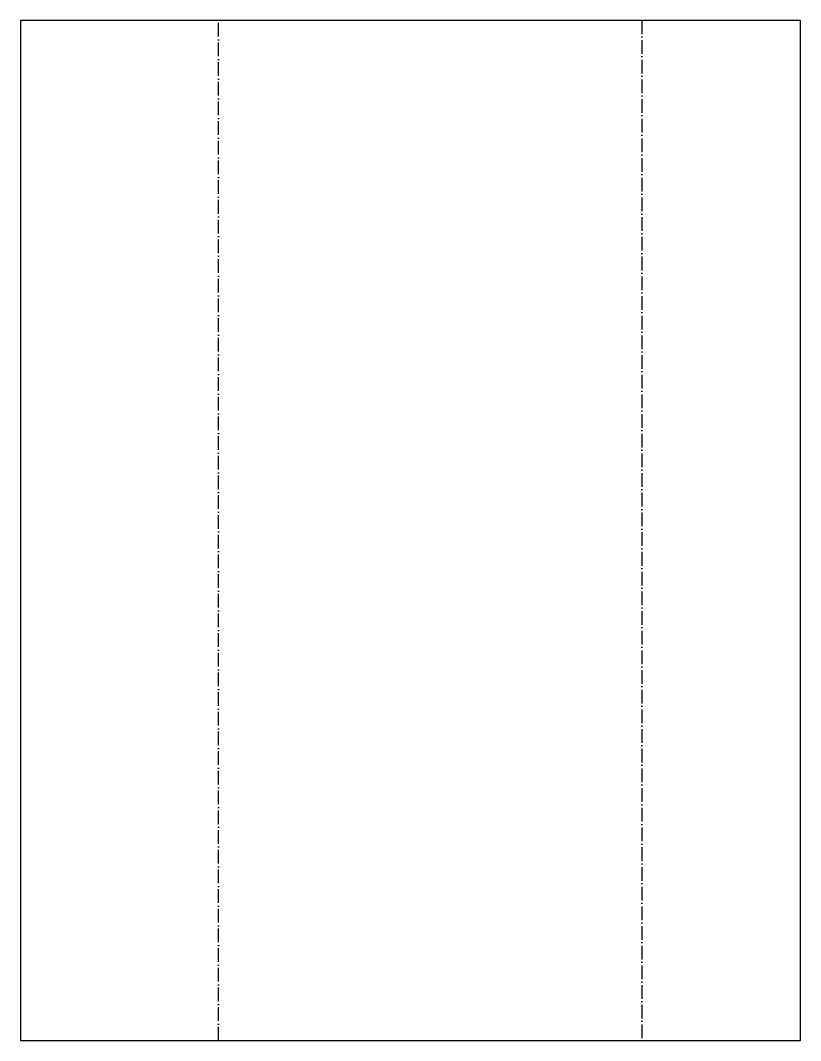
# Model space of a CAD drawing. Header units: millimetres. Extents: x -38 to 107, y 0 to 189.
import ezdxf

# ---------------------------------------------------------------- set-up
doc = ezdxf.new("R2010")
doc.units = ezdxf.units.MM
doc.linetypes.add('DASHDOT', pattern=[3.556, 2.54, -0.508, 0, -0.508])
doc.layers.add('BEND', color=7, linetype='Continuous')
doc.layers.add('CUT', color=7, linetype='Continuous')

msp = doc.modelspace()

# ---------------------------------------------------------------- linework, layer by layer
at = {"layer": 'BEND', "color": 1, "linetype": 'DASHDOT'}
for p, q in [((-0.94, 0), (-0.94, 189.44)), ((77.64, 189.44), (77.64, 0))]:
    msp.add_line(p, q, dxfattribs=at)
at = {"layer": 'CUT'}
for p, q in [((-37.75, 189.44), (-37.75, 0)), ((107.11, 189.44), (-37.75, 189.44)), ((107.11, 0), (107.11, 189.44)), ((-37.75, 0), (107.11, 0))]:
    msp.add_line(p, q, dxfattribs=at)

doc.saveas('drawing.dxf')
